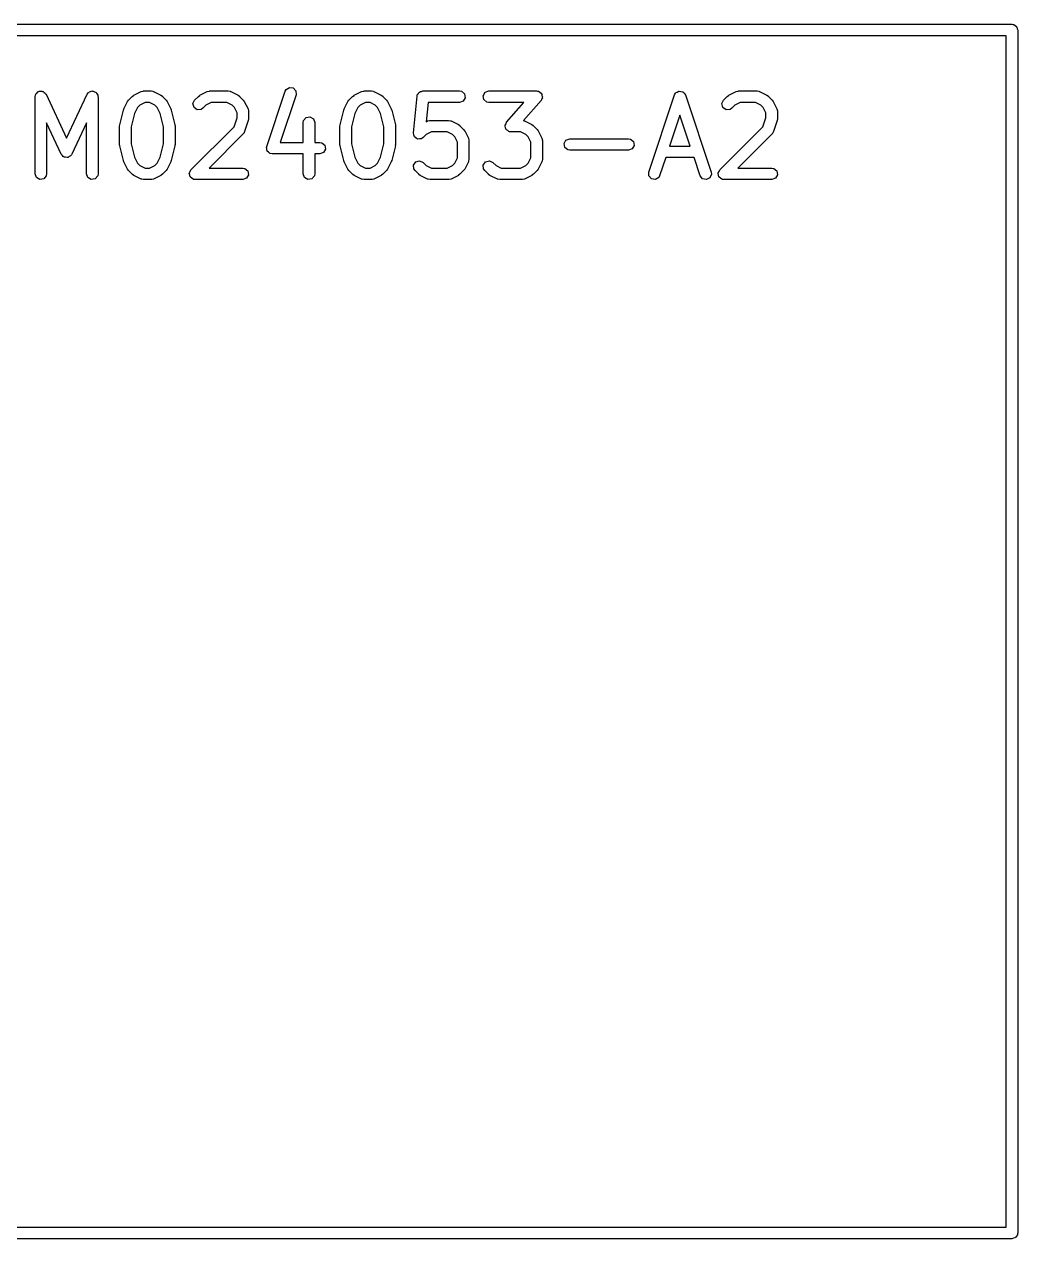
# Model space of a CAD drawing. Extents: x -1.84 to 0.24, y 1.22 to 1.84.
# Drawn here: x -0.264 to 0.243, y 1.221 to 1.842 of the extents above; entities that cross this region are included whole.
import ezdxf

# ---------------------------------------------------------------- set-up
doc = ezdxf.new("R2010")
doc.units = 0
doc.header["$MEASUREMENT"] = 0
doc.layers.add('BLACK', color=7, linetype='CONTINUOUS')

msp = doc.modelspace()

# ---------------------------------------------------------------- linework, layer by layer
at = {"layer": 'BLACK', "linetype": 'CONTINUOUS'}
for p, q in [((-1.83858, 1.84154), (0.24016, 1.84154)), ((0.2372, 1.83563), (-1.83563, 1.83563)), ((0.2372, 1.22736), (0.2372, 1.83563)), ((0.24016, 1.84154), (0.24054, 1.84147)), ((0.24054, 1.84147), (0.24067, 1.84149)), ((0.24067, 1.84149), (0.24078, 1.84142)), ((0.24078, 1.84142), (0.24117, 1.84136)), ((0.24117, 1.84136), (0.24175, 1.84086)), ((0.24175, 1.84086), (0.24242, 1.84048)), ((0.24242, 1.84048), (0.24251, 1.84023)), ((0.24251, 1.84023), (0.24271, 1.84006)), ((0.24271, 1.84006), (0.24285, 1.8393)), ((0.24285, 1.8393), (0.24311, 1.83858)), ((0.24311, 1.83858), (0.24311, 1.22441)), ((-0.25849, 1.80453), (-0.25831, 1.80554)), ((-0.25849, 1.76516), (-0.25849, 1.80453)), ((-0.25831, 1.80554), (-0.25806, 1.80585)), ((-0.25806, 1.80585), (-0.25795, 1.80623)), ((-0.25795, 1.80623), (-0.25743, 1.8066)), ((-0.25743, 1.8066), (-0.25701, 1.80709)), ((-0.25701, 1.80709), (-0.25662, 1.80716)), ((-0.25662, 1.80716), (-0.2563, 1.80739)), ((-0.2563, 1.80739), (-0.25566, 1.80733)), ((-0.25566, 1.80733), (-0.25502, 1.80744)), ((-0.25502, 1.80744), (-0.25468, 1.80725)), ((-0.25468, 1.80725), (-0.25429, 1.80721)), ((-0.25429, 1.80721), (-0.25383, 1.80676)), ((-0.25383, 1.80676), (-0.25327, 1.80643)), ((-0.25327, 1.80643), (-0.25314, 1.80606)), ((-0.25314, 1.80606), (-0.25286, 1.80578)), ((-0.25286, 1.80578), (-0.24241, 1.7834)), ((-0.24241, 1.7834), (-0.23196, 1.80578)), ((-0.23196, 1.80578), (-0.23138, 1.80662)), ((-0.23138, 1.80662), (-0.23102, 1.80679)), ((-0.23102, 1.80679), (-0.23076, 1.80709)), ((-0.23076, 1.80709), (-0.23013, 1.8072)), ((-0.23013, 1.8072), (-0.22954, 1.80748)), ((-0.22954, 1.80748), (-0.22916, 1.80737)), ((-0.22916, 1.80737), (-0.22878, 1.80744)), ((-0.22878, 1.80744), (-0.22822, 1.80712)), ((-0.22822, 1.80712), (-0.22759, 1.80695)), ((-0.22759, 1.80695), (-0.22737, 1.80663)), ((-0.22737, 1.80663), (-0.22703, 1.80643)), ((-0.22703, 1.80643), (-0.22681, 1.80583)), ((-0.22681, 1.80583), (-0.22644, 1.8053)), ((-0.22644, 1.8053), (-0.22647, 1.80491)), ((-0.22647, 1.80491), (-0.22634, 1.80453)), ((-0.22634, 1.80453), (-0.22634, 1.76516)), ((-0.21075, 1.80287), (-0.20888, 1.80475)), ((-0.20888, 1.80475), (-0.20816, 1.80525)), ((-0.20816, 1.80525), (-0.20811, 1.8053)), ((-0.20811, 1.8053), (-0.20436, 1.80718)), ((-0.20436, 1.80718), (-0.20338, 1.80747)), ((-0.20338, 1.80747), (-0.20321, 1.80743)), ((-0.20321, 1.80743), (-0.20304, 1.80749)), ((-0.20304, 1.80749), (-0.19929, 1.80749)), ((-0.19929, 1.80749), (-0.19828, 1.80731)), ((-0.19828, 1.80731), (-0.19815, 1.8072)), ((-0.19815, 1.8072), (-0.19797, 1.80718)), ((-0.19797, 1.80718), (-0.19422, 1.8053)), ((-0.19422, 1.8053), (-0.19351, 1.80478)), ((-0.19351, 1.80478), (-0.19345, 1.80475)), ((-0.19345, 1.80475), (-0.19158, 1.80287)), ((-0.17701, 1.80287), (-0.17513, 1.80475)), ((-0.17513, 1.80475), (-0.17441, 1.80525)), ((-0.17441, 1.80525), (-0.17437, 1.8053)), ((-0.17437, 1.8053), (-0.17062, 1.80718)), ((-0.17062, 1.80718), (-0.16963, 1.80747)), ((-0.16963, 1.80747), (-0.16946, 1.80743)), ((-0.16946, 1.80743), (-0.1693, 1.80749)), ((-0.1693, 1.80749), (-0.15992, 1.80749)), ((-0.15992, 1.80749), (-0.15891, 1.80731)), ((-0.15891, 1.80731), (-0.15878, 1.8072)), ((-0.15878, 1.8072), (-0.1586, 1.80718)), ((-0.1586, 1.80718), (-0.15485, 1.8053)), ((-0.15485, 1.8053), (-0.15414, 1.80478)), ((-0.15414, 1.80478), (-0.15408, 1.80475)), ((-0.15408, 1.80475), (-0.15221, 1.80287)), ((-0.14023, 1.77922), (-0.13085, 1.80734)), ((-0.12525, 1.80548), (-0.13333, 1.78124)), ((-0.13085, 1.80734), (-0.13036, 1.80824)), ((-0.13036, 1.80824), (-0.12864, 1.8093)), ((-0.12864, 1.8093), (-0.12665, 1.80901)), ((-0.12665, 1.80901), (-0.1253, 1.80749)), ((-0.1253, 1.80749), (-0.12525, 1.80548)), ((-0.09827, 1.80287), (-0.09639, 1.80475)), ((-0.09639, 1.80475), (-0.09567, 1.80525)), ((-0.09567, 1.80525), (-0.09563, 1.8053)), ((-0.09563, 1.8053), (-0.09188, 1.80718)), ((-0.09188, 1.80718), (-0.09089, 1.80747)), ((-0.09089, 1.80747), (-0.09072, 1.80743)), ((-0.09072, 1.80743), (-0.09056, 1.80749)), ((-0.09056, 1.80749), (-0.08681, 1.80749)), ((-0.08681, 1.80749), (-0.0858, 1.80731)), ((-0.0858, 1.80731), (-0.08566, 1.8072)), ((-0.08566, 1.8072), (-0.08549, 1.80718)), ((-0.08549, 1.80718), (-0.08174, 1.8053)), ((-0.08174, 1.8053), (-0.08103, 1.80478)), ((-0.08103, 1.80478), (-0.08097, 1.80475)), ((-0.08097, 1.80475), (-0.07909, 1.80287)), ((-0.06537, 1.78608), (-0.0635, 1.80483)), ((-0.0635, 1.80483), (-0.06346, 1.80498)), ((-0.06347, 1.80505), (-0.06341, 1.80515)), ((-0.06346, 1.80498), (-0.06347, 1.80505)), ((-0.06341, 1.80515), (-0.06322, 1.80582)), ((-0.06322, 1.80582), (-0.06277, 1.80625)), ((-0.06277, 1.80625), (-0.06246, 1.8068)), ((-0.06246, 1.8068), (-0.06207, 1.80694)), ((-0.06207, 1.80694), (-0.06177, 1.80723)), ((-0.06177, 1.80723), (-0.06115, 1.80727)), ((-0.06115, 1.80727), (-0.06056, 1.80749)), ((-0.06056, 1.80749), (-0.04181, 1.80749)), ((-0.04181, 1.80749), (-0.0408, 1.80731)), ((-0.0408, 1.80731), (-0.03925, 1.80601)), ((-0.03925, 1.80601), (-0.0389, 1.80402)), ((-0.02972, 1.80505), (-0.02871, 1.8068)), ((-0.02937, 1.80306), (-0.02972, 1.80505)), ((-0.02871, 1.8068), (-0.02681, 1.80749)), ((-0.02681, 1.80749), (-0.00244, 1.80749)), ((-0.00244, 1.80749), (-0.002, 1.80741)), ((-0.002, 1.80741), (-0.00187, 1.80743)), ((-0.00187, 1.80743), (-0.00176, 1.80737)), ((-0.00176, 1.80737), (-0.00143, 1.80731)), ((-0.00143, 1.80731), (-0.00082, 1.8068)), ((-0.00082, 1.8068), (-0.00014, 1.80639)), ((-0.00014, 1.80639), (-0.00007, 1.80616)), ((-0.00007, 1.80616), (0.00012, 1.80601)), ((0.00012, 1.80601), (0.00025, 1.80523)), ((0.00025, 1.80523), (0.00051, 1.80447)), ((0.00051, 1.80447), (0.00043, 1.80425)), ((0.05475, 1.7661), (0.06787, 1.80547)), ((0.06787, 1.80547), (0.06836, 1.80637)), ((0.06836, 1.80637), (0.06843, 1.80641)), ((0.06843, 1.80641), (0.06846, 1.80649)), ((0.06846, 1.80649), (0.06929, 1.80694)), ((0.06929, 1.80694), (0.07008, 1.80743)), ((0.07008, 1.80743), (0.07017, 1.80742)), ((0.07017, 1.80742), (0.07024, 1.80746)), ((0.07024, 1.80746), (0.07116, 1.80727)), ((0.07116, 1.80727), (0.07208, 1.80713)), ((0.07208, 1.80713), (0.07214, 1.80707)), ((0.07214, 1.80707), (0.07222, 1.80705)), ((0.07222, 1.80705), (0.0728, 1.80632)), ((0.0728, 1.80632), (0.07342, 1.80562)), ((0.07342, 1.80562), (0.07342, 1.80554)), ((0.07342, 1.80554), (0.07348, 1.80547)), ((0.07348, 1.80547), (0.0866, 1.7661)), ((0.09296, 1.80287), (0.09483, 1.80475)), ((0.09483, 1.80475), (0.09556, 1.80525)), ((0.09556, 1.80525), (0.0956, 1.8053)), ((0.0956, 1.8053), (0.09935, 1.80718)), ((0.09935, 1.80718), (0.10033, 1.80747)), ((0.10033, 1.80747), (0.1005, 1.80743)), ((0.1005, 1.80743), (0.10067, 1.80749)), ((0.10067, 1.80749), (0.11004, 1.80749)), ((0.11004, 1.80749), (0.11105, 1.80731)), ((0.11105, 1.80731), (0.11119, 1.8072)), ((0.11119, 1.8072), (0.11137, 1.80718)), ((0.11137, 1.80718), (0.11511, 1.8053)), ((0.11511, 1.8053), (0.11582, 1.80478)), ((0.11582, 1.80478), (0.11588, 1.80475)), ((0.11588, 1.80475), (0.11776, 1.80287)), ((-0.2132, 1.79822), (-0.21318, 1.79836)), ((-0.21318, 1.79836), (-0.21131, 1.80211)), ((-0.21131, 1.80211), (-0.21078, 1.80281)), ((-0.21078, 1.80281), (-0.21075, 1.80287)), ((-0.20624, 1.79904), (-0.20775, 1.79601)), ((-0.20504, 1.80023), (-0.20624, 1.79904)), ((-0.20234, 1.80158), (-0.20504, 1.80023)), ((-0.19999, 1.80158), (-0.20234, 1.80158)), ((-0.19729, 1.80023), (-0.19999, 1.80158)), ((-0.19609, 1.79904), (-0.19729, 1.80023)), ((-0.19458, 1.79601), (-0.19609, 1.79904)), ((-0.19158, 1.80287), (-0.19107, 1.80215)), ((-0.19107, 1.80215), (-0.19103, 1.80211)), ((-0.19103, 1.80211), (-0.18915, 1.79836)), ((-0.18915, 1.79836), (-0.18901, 1.79787)), ((-0.17786, 1.80104), (-0.17701, 1.80287)), ((-0.17734, 1.79909), (-0.17786, 1.80104)), ((-0.17569, 1.79793), (-0.17734, 1.79909)), ((-0.17283, 1.7987), (-0.17367, 1.79811)), ((-0.1713, 1.80023), (-0.17283, 1.7987)), ((-0.1686, 1.80158), (-0.1713, 1.80023)), ((-0.16062, 1.80158), (-0.1686, 1.80158)), ((-0.15792, 1.80023), (-0.16062, 1.80158)), ((-0.15673, 1.79904), (-0.15792, 1.80023)), ((-0.15538, 1.79634), (-0.15673, 1.79904)), ((-0.15221, 1.80287), (-0.1517, 1.80215)), ((-0.1517, 1.80215), (-0.15166, 1.80211)), ((-0.15166, 1.80211), (-0.14978, 1.79836)), ((-0.14978, 1.79836), (-0.14949, 1.79737)), ((-0.10071, 1.79822), (-0.1007, 1.79836)), ((-0.1007, 1.79836), (-0.09882, 1.80211)), ((-0.09882, 1.80211), (-0.0983, 1.80281)), ((-0.0983, 1.80281), (-0.09827, 1.80287)), ((-0.09375, 1.79904), (-0.09527, 1.79601)), ((-0.09256, 1.80023), (-0.09375, 1.79904)), ((-0.08986, 1.80158), (-0.09256, 1.80023)), ((-0.0875, 1.80158), (-0.08986, 1.80158)), ((-0.08481, 1.80023), (-0.0875, 1.80158)), ((-0.08361, 1.79904), (-0.08481, 1.80023)), ((-0.08209, 1.79601), (-0.08361, 1.79904)), ((-0.07909, 1.80287), (-0.07859, 1.80215)), ((-0.07859, 1.80215), (-0.07854, 1.80211)), ((-0.07854, 1.80211), (-0.07667, 1.79836)), ((-0.07667, 1.79836), (-0.07652, 1.79787)), ((-0.05789, 1.80158), (-0.05886, 1.79181)), ((-0.04181, 1.80158), (-0.05789, 1.80158)), ((-0.03991, 1.80227), (-0.04181, 1.80158)), ((-0.0389, 1.80402), (-0.03991, 1.80227)), ((-0.02782, 1.80176), (-0.02937, 1.80306)), ((-0.02681, 1.80158), (-0.02782, 1.80176)), ((-0.00895, 1.80158), (-0.02681, 1.80158)), ((-0.01779, 1.79148), (-0.00895, 1.80158)), ((-0.00022, 1.80259), (-0.00918, 1.79235)), ((0.00007, 1.80333), (-0.00022, 1.80259)), ((0.00047, 1.80402), (0.00007, 1.80333)), ((0.00043, 1.80425), (0.00047, 1.80402)), ((0.0921, 1.80104), (0.09296, 1.80287)), ((0.09263, 1.79909), (0.0921, 1.80104)), ((0.09428, 1.79793), (0.09263, 1.79909)), ((0.09713, 1.7987), (0.09629, 1.79811)), ((0.09867, 1.80023), (0.09713, 1.7987)), ((0.10137, 1.80158), (0.09867, 1.80023)), ((0.10935, 1.80158), (0.10137, 1.80158)), ((0.11204, 1.80023), (0.10935, 1.80158)), ((0.11324, 1.79904), (0.11204, 1.80023)), ((0.11459, 1.79634), (0.11324, 1.79904)), ((0.11776, 1.80287), (0.11826, 1.80215)), ((0.11826, 1.80215), (0.11831, 1.80211)), ((0.11831, 1.80211), (0.12018, 1.79836)), ((0.12018, 1.79836), (0.12048, 1.79737)), ((-0.21528, 1.79025), (-0.21341, 1.79775)), ((-0.21341, 1.79775), (-0.2132, 1.79822)), ((-0.20775, 1.79601), (-0.20946, 1.78917)), ((-0.19287, 1.78917), (-0.19458, 1.79601)), ((-0.18901, 1.79787), (-0.18893, 1.79775)), ((-0.18893, 1.79775), (-0.18705, 1.79025)), ((-0.17367, 1.79811), (-0.17569, 1.79793)), ((-0.15688, 1.78926), (-0.15538, 1.79377)), ((-0.15538, 1.79377), (-0.15538, 1.79634)), ((-0.14962, 1.79235), (-0.1515, 1.78673)), ((-0.14947, 1.79329), (-0.14962, 1.79242)), ((-0.14962, 1.79242), (-0.14962, 1.79235)), ((-0.14949, 1.79737), (-0.14953, 1.7972)), ((-0.14953, 1.7972), (-0.14947, 1.79704)), ((-0.14947, 1.79704), (-0.14947, 1.79329)), ((-0.12163, 1.79141), (-0.12145, 1.79242)), ((-0.12145, 1.79242), (-0.12015, 1.79397)), ((-0.12015, 1.79397), (-0.11817, 1.79432)), ((-0.11817, 1.79432), (-0.11642, 1.79331)), ((-0.11642, 1.79331), (-0.11572, 1.79141)), ((-0.10279, 1.79025), (-0.10092, 1.79775)), ((-0.10092, 1.79775), (-0.10071, 1.79822)), ((-0.09527, 1.79601), (-0.09698, 1.78917)), ((-0.08039, 1.78917), (-0.08209, 1.79601)), ((-0.07652, 1.79787), (-0.07644, 1.79775)), ((-0.07644, 1.79775), (-0.07457, 1.79025)), ((-0.05886, 1.79181), (-0.05813, 1.79218)), ((-0.05813, 1.79218), (-0.05715, 1.79247)), ((-0.05715, 1.79247), (-0.05698, 1.79243)), ((-0.05698, 1.79243), (-0.05681, 1.79249)), ((-0.05681, 1.79249), (-0.04744, 1.79249)), ((-0.04744, 1.79249), (-0.04643, 1.79231)), ((-0.04643, 1.79231), (-0.04629, 1.7922)), ((-0.04629, 1.7922), (-0.04612, 1.79218)), ((-0.04612, 1.79218), (-0.04237, 1.7903)), ((-0.00918, 1.79235), (-0.00893, 1.79231)), ((-0.00893, 1.79231), (-0.0088, 1.7922)), ((-0.0088, 1.7922), (-0.00862, 1.79218)), ((-0.00862, 1.79218), (-0.00487, 1.7903)), ((0.07067, 1.7952), (0.0654, 1.77937)), ((0.07595, 1.77937), (0.07067, 1.7952)), ((0.09629, 1.79811), (0.09428, 1.79793)), ((0.11309, 1.78926), (0.11459, 1.79377)), ((0.11459, 1.79377), (0.11459, 1.79634)), ((0.12034, 1.79235), (0.11847, 1.78673)), ((0.1205, 1.79329), (0.12034, 1.79242)), ((0.12034, 1.79242), (0.12034, 1.79235)), ((0.12048, 1.79737), (0.12044, 1.7972)), ((0.12044, 1.7972), (0.1205, 1.79704)), ((0.1205, 1.79704), (0.1205, 1.79329)), ((-0.24509, 1.77516), (-0.25258, 1.79122)), ((-0.25258, 1.79122), (-0.25258, 1.76516)), ((-0.23224, 1.79122), (-0.23974, 1.77516)), ((-0.23224, 1.76516), (-0.23224, 1.79122)), ((-0.21537, 1.78954), (-0.21527, 1.79012)), ((-0.21537, 1.78016), (-0.21537, 1.78954)), ((-0.21527, 1.79012), (-0.21528, 1.79025)), ((-0.20946, 1.78917), (-0.20946, 1.78053)), ((-0.19287, 1.78053), (-0.19287, 1.78917)), ((-0.18705, 1.79025), (-0.18701, 1.78966)), ((-0.18701, 1.78966), (-0.18697, 1.78954)), ((-0.18697, 1.78954), (-0.18697, 1.78016)), ((-0.17888, 1.76725), (-0.15688, 1.78926)), ((-0.1515, 1.78673), (-0.15199, 1.78583)), ((-0.12163, 1.78124), (-0.12163, 1.79141)), ((-0.11572, 1.79141), (-0.11572, 1.78124)), ((-0.10288, 1.78954), (-0.10278, 1.79012)), ((-0.10288, 1.78016), (-0.10288, 1.78954)), ((-0.10278, 1.79012), (-0.10279, 1.79025)), ((-0.09698, 1.78917), (-0.09698, 1.78053)), ((-0.08039, 1.78053), (-0.08039, 1.78917)), ((-0.07457, 1.79025), (-0.07453, 1.78966)), ((-0.07453, 1.78966), (-0.07448, 1.78954)), ((-0.07448, 1.78954), (-0.07448, 1.78016)), ((-0.06538, 1.78604), (-0.06537, 1.78606)), ((-0.06512, 1.78509), (-0.06538, 1.78604)), ((-0.06537, 1.78606), (-0.06537, 1.78608)), ((-0.05611, 1.78658), (-0.05881, 1.78524)), ((-0.04813, 1.78658), (-0.05611, 1.78658)), ((-0.04544, 1.78524), (-0.04813, 1.78658)), ((-0.04237, 1.7903), (-0.04166, 1.78978)), ((-0.04166, 1.78978), (-0.0416, 1.78975)), ((-0.0416, 1.78975), (-0.03972, 1.78787)), ((-0.03972, 1.78787), (-0.03922, 1.78715)), ((-0.03922, 1.78715), (-0.03917, 1.78711)), ((-0.03917, 1.78711), (-0.0373, 1.78336)), ((-0.01852, 1.7896), (-0.01843, 1.78982)), ((-0.01826, 1.78884), (-0.01852, 1.7896)), ((-0.01847, 1.79005), (-0.01808, 1.79074)), ((-0.01843, 1.78982), (-0.01847, 1.79005)), ((-0.01812, 1.78806), (-0.01826, 1.78884)), ((-0.01794, 1.78791), (-0.01812, 1.78806)), ((-0.01808, 1.79074), (-0.01779, 1.79148)), ((-0.01787, 1.78769), (-0.01794, 1.78791)), ((-0.01718, 1.78727), (-0.01787, 1.78769)), ((-0.01658, 1.78676), (-0.01718, 1.78727)), ((-0.01624, 1.7867), (-0.01658, 1.78676)), ((-0.01614, 1.78664), (-0.01624, 1.7867)), ((-0.016, 1.78666), (-0.01614, 1.78664)), ((-0.01557, 1.78658), (-0.016, 1.78666)), ((-0.01064, 1.78658), (-0.01557, 1.78658)), ((-0.00794, 1.78524), (-0.01064, 1.78658)), ((-0.00487, 1.7903), (-0.00416, 1.78978)), ((-0.00416, 1.78978), (-0.0041, 1.78975)), ((-0.0041, 1.78975), (-0.00223, 1.78787)), ((-0.00223, 1.78787), (-0.00172, 1.78715)), ((-0.00172, 1.78715), (-0.00168, 1.78711)), ((-0.00168, 1.78711), (0.0002, 1.78336)), ((0.09108, 1.76725), (0.11309, 1.78926)), ((0.11847, 1.78673), (0.11798, 1.78583)), ((-0.21532, 1.78003), (-0.21537, 1.78016)), ((-0.21528, 1.77945), (-0.21532, 1.78003)), ((-0.20946, 1.78053), (-0.20775, 1.77369)), ((-0.19458, 1.77369), (-0.19287, 1.78053)), ((-0.18697, 1.78016), (-0.18707, 1.77958)), ((-0.15221, 1.78557), (-0.16967, 1.76812)), ((-0.15213, 1.78573), (-0.15221, 1.78557)), ((-0.15199, 1.78583), (-0.15213, 1.78573)), ((-0.13333, 1.78124), (-0.12163, 1.78124)), ((-0.11572, 1.78124), (-0.11305, 1.78124)), ((-0.11305, 1.78124), (-0.11204, 1.78106)), ((-0.11204, 1.78106), (-0.1105, 1.77976)), ((-0.1105, 1.77976), (-0.11015, 1.77778)), ((-0.10284, 1.78003), (-0.10288, 1.78016)), ((-0.10279, 1.77945), (-0.10284, 1.78003)), ((-0.09698, 1.78053), (-0.09527, 1.77369)), ((-0.08209, 1.77369), (-0.08039, 1.78053)), ((-0.07448, 1.78016), (-0.07458, 1.77958)), ((-0.06487, 1.78412), (-0.06512, 1.78509)), ((-0.06486, 1.78411), (-0.06487, 1.78412)), ((-0.06485, 1.78409), (-0.06486, 1.78411)), ((-0.06404, 1.78352), (-0.06485, 1.78409)), ((-0.06323, 1.78294), (-0.06404, 1.78352)), ((-0.06321, 1.78295), (-0.06323, 1.78294)), ((-0.0632, 1.78293), (-0.06321, 1.78295)), ((-0.06221, 1.78302), (-0.0632, 1.78293)), ((-0.06122, 1.7831), (-0.06221, 1.78302)), ((-0.06121, 1.78311), (-0.06122, 1.7831)), ((-0.06119, 1.78311), (-0.06121, 1.78311)), ((-0.06035, 1.7837), (-0.06119, 1.78311)), ((-0.05881, 1.78524), (-0.06035, 1.7837)), ((-0.04424, 1.78404), (-0.04544, 1.78524)), ((-0.04289, 1.78134), (-0.04424, 1.78404)), ((-0.04289, 1.77336), (-0.04289, 1.78134)), ((-0.0373, 1.78336), (-0.037, 1.78238)), ((-0.037, 1.78238), (-0.03704, 1.7822)), ((-0.03704, 1.7822), (-0.03698, 1.78204)), ((-0.03698, 1.78204), (-0.03698, 1.77266)), ((-0.00674, 1.78404), (-0.00794, 1.78524)), ((-0.00539, 1.78134), (-0.00674, 1.78404)), ((-0.00539, 1.77336), (-0.00539, 1.78134)), ((0.0002, 1.78336), (0.00049, 1.78238)), ((0.00049, 1.78238), (0.00045, 1.7822)), ((0.00045, 1.7822), (0.00051, 1.78204)), ((0.00051, 1.78204), (0.00051, 1.77266)), ((0.01152, 1.78068), (0.01253, 1.78242)), ((0.01187, 1.77869), (0.01152, 1.78068)), ((0.01253, 1.78242), (0.01443, 1.78312)), ((0.01443, 1.78312), (0.04443, 1.78312)), ((0.04443, 1.78312), (0.04544, 1.78294)), ((0.04544, 1.78294), (0.04698, 1.78164)), ((0.04734, 1.77965), (0.04633, 1.7779)), ((0.04698, 1.78164), (0.04734, 1.77965)), ((0.11776, 1.78557), (0.1003, 1.76812)), ((0.11783, 1.78573), (0.11776, 1.78557)), ((0.11798, 1.78583), (0.11783, 1.78573)), ((-0.24455, 1.77462), (-0.24509, 1.77516)), ((-0.24411, 1.77399), (-0.24455, 1.77462)), ((-0.24385, 1.77393), (-0.24411, 1.77399)), ((-0.24366, 1.77374), (-0.24385, 1.77393)), ((-0.2429, 1.77367), (-0.24366, 1.77374)), ((-0.24216, 1.77347), (-0.2429, 1.77367)), ((-0.24191, 1.77358), (-0.24216, 1.77347)), ((-0.24165, 1.77356), (-0.24191, 1.77358)), ((-0.24102, 1.774), (-0.24165, 1.77356)), ((-0.24033, 1.77432), (-0.24102, 1.774)), ((-0.2401, 1.77464), (-0.24033, 1.77432)), ((-0.23999, 1.77472), (-0.2401, 1.77464)), ((-0.23996, 1.77485), (-0.23999, 1.77472)), ((-0.23974, 1.77516), (-0.23996, 1.77485)), ((-0.21341, 1.77195), (-0.21528, 1.77945)), ((-0.20775, 1.77369), (-0.20624, 1.77066)), ((-0.19609, 1.77066), (-0.19458, 1.77369)), ((-0.18705, 1.77945), (-0.18893, 1.77195)), ((-0.18707, 1.77958), (-0.18705, 1.77945)), ((-0.14033, 1.7788), (-0.14022, 1.779)), ((-0.14019, 1.77801), (-0.14033, 1.7788)), ((-0.14022, 1.779), (-0.14023, 1.77922)), ((-0.14017, 1.7772), (-0.14019, 1.77801)), ((-0.14002, 1.77703), (-0.14017, 1.7772)), ((-0.13998, 1.77681), (-0.14002, 1.77703)), ((-0.13936, 1.77629), (-0.13998, 1.77681)), ((-0.13883, 1.77569), (-0.13936, 1.77629)), ((-0.13861, 1.77566), (-0.13883, 1.77569)), ((-0.13844, 1.77551), (-0.13861, 1.77566)), ((-0.13742, 1.77534), (-0.13844, 1.77551)), ((-0.12163, 1.77534), (-0.13742, 1.77534)), ((-0.12163, 1.76516), (-0.12163, 1.77534)), ((-0.11305, 1.77534), (-0.11572, 1.77534)), ((-0.11572, 1.77534), (-0.11572, 1.76516)), ((-0.11116, 1.77603), (-0.11305, 1.77534)), ((-0.11015, 1.77778), (-0.11116, 1.77603)), ((-0.10092, 1.77195), (-0.10279, 1.77945)), ((-0.09527, 1.77369), (-0.09375, 1.77066)), ((-0.08361, 1.77066), (-0.08209, 1.77369)), ((-0.07457, 1.77945), (-0.07644, 1.77195)), ((-0.07458, 1.77958), (-0.07457, 1.77945)), ((0.01342, 1.77739), (0.01187, 1.77869)), ((0.01443, 1.77721), (0.01342, 1.77739)), ((0.04443, 1.77721), (0.01443, 1.77721)), ((0.04633, 1.7779), (0.04443, 1.77721)), ((0.06343, 1.77346), (0.06035, 1.76423)), ((0.07792, 1.77346), (0.06343, 1.77346)), ((0.0654, 1.77937), (0.07595, 1.77937)), ((0.081, 1.76423), (0.07792, 1.77346)), ((-0.21333, 1.77183), (-0.21341, 1.77195)), ((-0.21318, 1.77134), (-0.21333, 1.77183)), ((-0.21131, 1.76759), (-0.21318, 1.77134)), ((-0.21126, 1.76755), (-0.21131, 1.76759)), ((-0.21075, 1.76683), (-0.21126, 1.76755)), ((-0.20624, 1.77066), (-0.20504, 1.76947)), ((-0.20504, 1.76947), (-0.20234, 1.76812)), ((-0.20234, 1.76812), (-0.19999, 1.76812)), ((-0.19999, 1.76812), (-0.19729, 1.76947)), ((-0.19729, 1.76947), (-0.19609, 1.77066)), ((-0.19103, 1.76759), (-0.19155, 1.76688)), ((-0.18915, 1.77134), (-0.19103, 1.76759)), ((-0.18914, 1.77148), (-0.18915, 1.77134)), ((-0.18893, 1.77195), (-0.18914, 1.77148)), ((-0.17926, 1.76645), (-0.17888, 1.76725)), ((-0.16967, 1.76812), (-0.15242, 1.76812)), ((-0.15242, 1.76812), (-0.15141, 1.76794)), ((-0.15141, 1.76794), (-0.14987, 1.76664)), ((-0.10084, 1.77183), (-0.10092, 1.77195)), ((-0.1007, 1.77134), (-0.10084, 1.77183)), ((-0.09882, 1.76759), (-0.1007, 1.77134)), ((-0.09877, 1.76755), (-0.09882, 1.76759)), ((-0.09827, 1.76683), (-0.09877, 1.76755)), ((-0.09375, 1.77066), (-0.09256, 1.76947)), ((-0.09256, 1.76947), (-0.08986, 1.76812)), ((-0.08986, 1.76812), (-0.0875, 1.76812)), ((-0.0875, 1.76812), (-0.08481, 1.76947)), ((-0.08481, 1.76947), (-0.08361, 1.77066)), ((-0.07854, 1.76759), (-0.07907, 1.76688)), ((-0.07667, 1.77134), (-0.07854, 1.76759)), ((-0.07665, 1.77148), (-0.07667, 1.77134)), ((-0.07644, 1.77195), (-0.07665, 1.77148)), ((-0.06529, 1.76968), (-0.06413, 1.77133)), ((-0.06511, 1.76767), (-0.06529, 1.76968)), ((-0.06452, 1.76683), (-0.06511, 1.76767)), ((-0.06413, 1.77133), (-0.06218, 1.77186)), ((-0.06218, 1.77186), (-0.06035, 1.771)), ((-0.06035, 1.771), (-0.05881, 1.76947)), ((-0.05881, 1.76947), (-0.05611, 1.76812)), ((-0.05611, 1.76812), (-0.04813, 1.76812)), ((-0.04813, 1.76812), (-0.04544, 1.76947)), ((-0.04544, 1.76947), (-0.04424, 1.77066)), ((-0.04424, 1.77066), (-0.04289, 1.77336)), ((-0.03917, 1.76759), (-0.0397, 1.76688)), ((-0.0373, 1.77134), (-0.03917, 1.76759)), ((-0.03728, 1.77152), (-0.0373, 1.77134)), ((-0.03716, 1.77165), (-0.03728, 1.77152)), ((-0.03698, 1.77266), (-0.03716, 1.77165)), ((-0.02967, 1.76968), (-0.02851, 1.77133)), ((-0.02949, 1.76767), (-0.02967, 1.76968)), ((-0.0289, 1.76683), (-0.02949, 1.76767)), ((-0.02851, 1.77133), (-0.02656, 1.77186)), ((-0.02656, 1.77186), (-0.02473, 1.771)), ((-0.02473, 1.771), (-0.02319, 1.76947)), ((-0.02319, 1.76947), (-0.02049, 1.76812)), ((-0.02049, 1.76812), (-0.01064, 1.76812)), ((-0.01064, 1.76812), (-0.00794, 1.76947)), ((-0.00794, 1.76947), (-0.00674, 1.77066)), ((-0.00674, 1.77066), (-0.00539, 1.77336)), ((-0.00168, 1.76759), (-0.0022, 1.76688)), ((0.0002, 1.77134), (-0.00168, 1.76759)), ((0.00022, 1.77152), (0.0002, 1.77134)), ((0.00033, 1.77165), (0.00022, 1.77152)), ((0.00051, 1.77266), (0.00033, 1.77165)), ((0.09071, 1.76645), (0.09108, 1.76725)), ((0.1003, 1.76812), (0.11754, 1.76812)), ((0.11754, 1.76812), (0.11855, 1.76794)), ((0.11855, 1.76794), (0.1201, 1.76664)), ((-0.2578, 1.76327), (-0.25849, 1.76516)), ((-0.25605, 1.76226), (-0.2578, 1.76327)), ((-0.25406, 1.76261), (-0.25605, 1.76226)), ((-0.25276, 1.76415), (-0.25406, 1.76261)), ((-0.25258, 1.76516), (-0.25276, 1.76415)), ((-0.23155, 1.76327), (-0.23224, 1.76516)), ((-0.2298, 1.76226), (-0.23155, 1.76327)), ((-0.22781, 1.76261), (-0.2298, 1.76226)), ((-0.22651, 1.76415), (-0.22781, 1.76261)), ((-0.22634, 1.76516), (-0.22651, 1.76415)), ((-0.20888, 1.76495), (-0.21075, 1.76683)), ((-0.20882, 1.76492), (-0.20888, 1.76495)), ((-0.20811, 1.7644), (-0.20882, 1.76492)), ((-0.20436, 1.76252), (-0.20811, 1.7644)), ((-0.20419, 1.7625), (-0.20436, 1.76252)), ((-0.20405, 1.76239), (-0.20419, 1.7625)), ((-0.20304, 1.76221), (-0.20405, 1.76239)), ((-0.19929, 1.76221), (-0.20304, 1.76221)), ((-0.19913, 1.76227), (-0.19929, 1.76221)), ((-0.19895, 1.76223), (-0.19913, 1.76227)), ((-0.19797, 1.76252), (-0.19895, 1.76223)), ((-0.19422, 1.7644), (-0.19797, 1.76252)), ((-0.19418, 1.76445), (-0.19422, 1.7644)), ((-0.19345, 1.76495), (-0.19418, 1.76445)), ((-0.19158, 1.76683), (-0.19345, 1.76495)), ((-0.19155, 1.76688), (-0.19158, 1.76683)), ((-0.17974, 1.76542), (-0.17968, 1.76554)), ((-0.17951, 1.76456), (-0.17974, 1.76542)), ((-0.1797, 1.76568), (-0.17926, 1.76645)), ((-0.17968, 1.76554), (-0.1797, 1.76568)), ((-0.17935, 1.76369), (-0.17951, 1.76456)), ((-0.17925, 1.7636), (-0.17935, 1.76369)), ((-0.17921, 1.76347), (-0.17925, 1.7636)), ((-0.17849, 1.76296), (-0.17921, 1.76347)), ((-0.1778, 1.76239), (-0.17849, 1.76296)), ((-0.17763, 1.76236), (-0.1778, 1.76239)), ((-0.17756, 1.76231), (-0.17763, 1.76236)), ((-0.17743, 1.76232), (-0.17756, 1.76231)), ((-0.1768, 1.76221), (-0.17743, 1.76232)), ((-0.15242, 1.76221), (-0.1768, 1.76221)), ((-0.15052, 1.7629), (-0.15242, 1.76221)), ((-0.14952, 1.76465), (-0.15052, 1.7629)), ((-0.14987, 1.76664), (-0.14952, 1.76465)), ((-0.12094, 1.76327), (-0.12163, 1.76516)), ((-0.11919, 1.76226), (-0.12094, 1.76327)), ((-0.1172, 1.76261), (-0.11919, 1.76226)), ((-0.1159, 1.76415), (-0.1172, 1.76261)), ((-0.11572, 1.76516), (-0.1159, 1.76415)), ((-0.09639, 1.76495), (-0.09827, 1.76683)), ((-0.09634, 1.76492), (-0.09639, 1.76495)), ((-0.09563, 1.7644), (-0.09634, 1.76492)), ((-0.09188, 1.76252), (-0.09563, 1.7644)), ((-0.0917, 1.7625), (-0.09188, 1.76252)), ((-0.09157, 1.76239), (-0.0917, 1.7625)), ((-0.09056, 1.76221), (-0.09157, 1.76239)), ((-0.08681, 1.76221), (-0.09056, 1.76221)), ((-0.08664, 1.76227), (-0.08681, 1.76221)), ((-0.08647, 1.76223), (-0.08664, 1.76227)), ((-0.08549, 1.76252), (-0.08647, 1.76223)), ((-0.08174, 1.7644), (-0.08549, 1.76252)), ((-0.08169, 1.76445), (-0.08174, 1.7644)), ((-0.08097, 1.76495), (-0.08169, 1.76445)), ((-0.07909, 1.76683), (-0.08097, 1.76495)), ((-0.07907, 1.76688), (-0.07909, 1.76683)), ((-0.06265, 1.76495), (-0.06452, 1.76683)), ((-0.06259, 1.76492), (-0.06265, 1.76495)), ((-0.06188, 1.7644), (-0.06259, 1.76492)), ((-0.05813, 1.76252), (-0.06188, 1.7644)), ((-0.05796, 1.7625), (-0.05813, 1.76252)), ((-0.05782, 1.76239), (-0.05796, 1.7625)), ((-0.05681, 1.76221), (-0.05782, 1.76239)), ((-0.04744, 1.76221), (-0.05681, 1.76221)), ((-0.04727, 1.76227), (-0.04744, 1.76221)), ((-0.0471, 1.76223), (-0.04727, 1.76227)), ((-0.04612, 1.76252), (-0.0471, 1.76223)), ((-0.04237, 1.7644), (-0.04612, 1.76252)), ((-0.04232, 1.76445), (-0.04237, 1.7644)), ((-0.0416, 1.76495), (-0.04232, 1.76445)), ((-0.03972, 1.76683), (-0.0416, 1.76495)), ((-0.0397, 1.76688), (-0.03972, 1.76683)), ((-0.02703, 1.76495), (-0.0289, 1.76683)), ((-0.02697, 1.76492), (-0.02703, 1.76495)), ((-0.02626, 1.7644), (-0.02697, 1.76492)), ((-0.02251, 1.76252), (-0.02626, 1.7644)), ((-0.02233, 1.7625), (-0.02251, 1.76252)), ((-0.0222, 1.76239), (-0.02233, 1.7625)), ((-0.02119, 1.76221), (-0.0222, 1.76239)), ((-0.00994, 1.76221), (-0.02119, 1.76221)), ((-0.00978, 1.76227), (-0.00994, 1.76221)), ((-0.0096, 1.76223), (-0.00978, 1.76227)), ((-0.00862, 1.76252), (-0.0096, 1.76223)), ((-0.00487, 1.7644), (-0.00862, 1.76252)), ((-0.00483, 1.76445), (-0.00487, 1.7644)), ((-0.0041, 1.76495), (-0.00483, 1.76445)), ((-0.00223, 1.76683), (-0.0041, 1.76495)), ((-0.0022, 1.76688), (-0.00223, 1.76683)), ((0.0548, 1.76408), (0.05475, 1.7661)), ((0.05614, 1.76257), (0.0548, 1.76408)), ((0.05814, 1.76227), (0.05614, 1.76257)), ((0.05986, 1.76333), (0.05814, 1.76227)), ((0.06035, 1.76423), (0.05986, 1.76333)), ((0.08225, 1.76265), (0.081, 1.76423)), ((0.08423, 1.76224), (0.08225, 1.76265)), ((0.08601, 1.76321), (0.08423, 1.76224)), ((0.08675, 1.76508), (0.08601, 1.76321)), ((0.0866, 1.7661), (0.08675, 1.76508)), ((0.09023, 1.76542), (0.09029, 1.76554)), ((0.09046, 1.76456), (0.09023, 1.76542)), ((0.09026, 1.76568), (0.09071, 1.76645)), ((0.09029, 1.76554), (0.09026, 1.76568)), ((0.09061, 1.76369), (0.09046, 1.76456)), ((0.09072, 1.7636), (0.09061, 1.76369)), ((0.09075, 1.76347), (0.09072, 1.7636)), ((0.09148, 1.76296), (0.09075, 1.76347)), ((0.09216, 1.76239), (0.09148, 1.76296)), ((0.09234, 1.76236), (0.09216, 1.76239)), ((0.09241, 1.76231), (0.09234, 1.76236)), ((0.09254, 1.76232), (0.09241, 1.76231)), ((0.09317, 1.76221), (0.09254, 1.76232)), ((0.11754, 1.76221), (0.09317, 1.76221)), ((0.11944, 1.7629), (0.11754, 1.76221)), ((0.12045, 1.76465), (0.11944, 1.7629)), ((0.1201, 1.76664), (0.12045, 1.76465)), ((-1.83563, 1.22736), (0.2372, 1.22736)), ((0.24088, 1.22172), (0.24016, 1.22146)), ((0.24163, 1.22185), (0.24088, 1.22172)), ((0.2418, 1.22206), (0.24163, 1.22185)), ((0.24205, 1.22215), (0.2418, 1.22206)), ((0.24244, 1.22281), (0.24205, 1.22215)), ((0.24293, 1.2234), (0.24244, 1.22281)), ((0.243, 1.22378), (0.24293, 1.2234)), ((0.24307, 1.2239), (0.243, 1.22378)), ((0.24311, 1.22441), (0.24304, 1.22403)), ((0.24304, 1.22403), (0.24307, 1.2239)), ((0.24016, 1.22146), (-1.83858, 1.22146))]:
    msp.add_line(p, q, dxfattribs=at)

doc.saveas('drawing.dxf')
